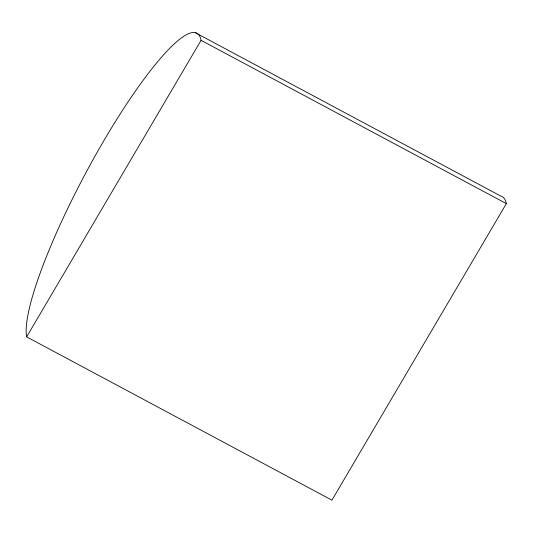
<?xml version="1.0" encoding="UTF-8"?>
<svg xmlns="http://www.w3.org/2000/svg" width="533" height="533" viewBox="0 0 533 533"><rect width="100%" height="100%" fill="white"/><g stroke="black" fill="none" stroke-linecap="round" stroke-linejoin="round"><path stroke-width="0.8" d="M26.65 336.869L201.081 40.328L506.35 203.619L331.919 500.161L26.65 336.869A176.063 32.16 -61.9 0 1 104.182 140.146A176.063 32.16 -61.9 0 1 201.081 40.328M195.598 32.839L500.873 196.131A176.063 32.16 -61.9 0 1 506.35 203.619"/></g></svg>
